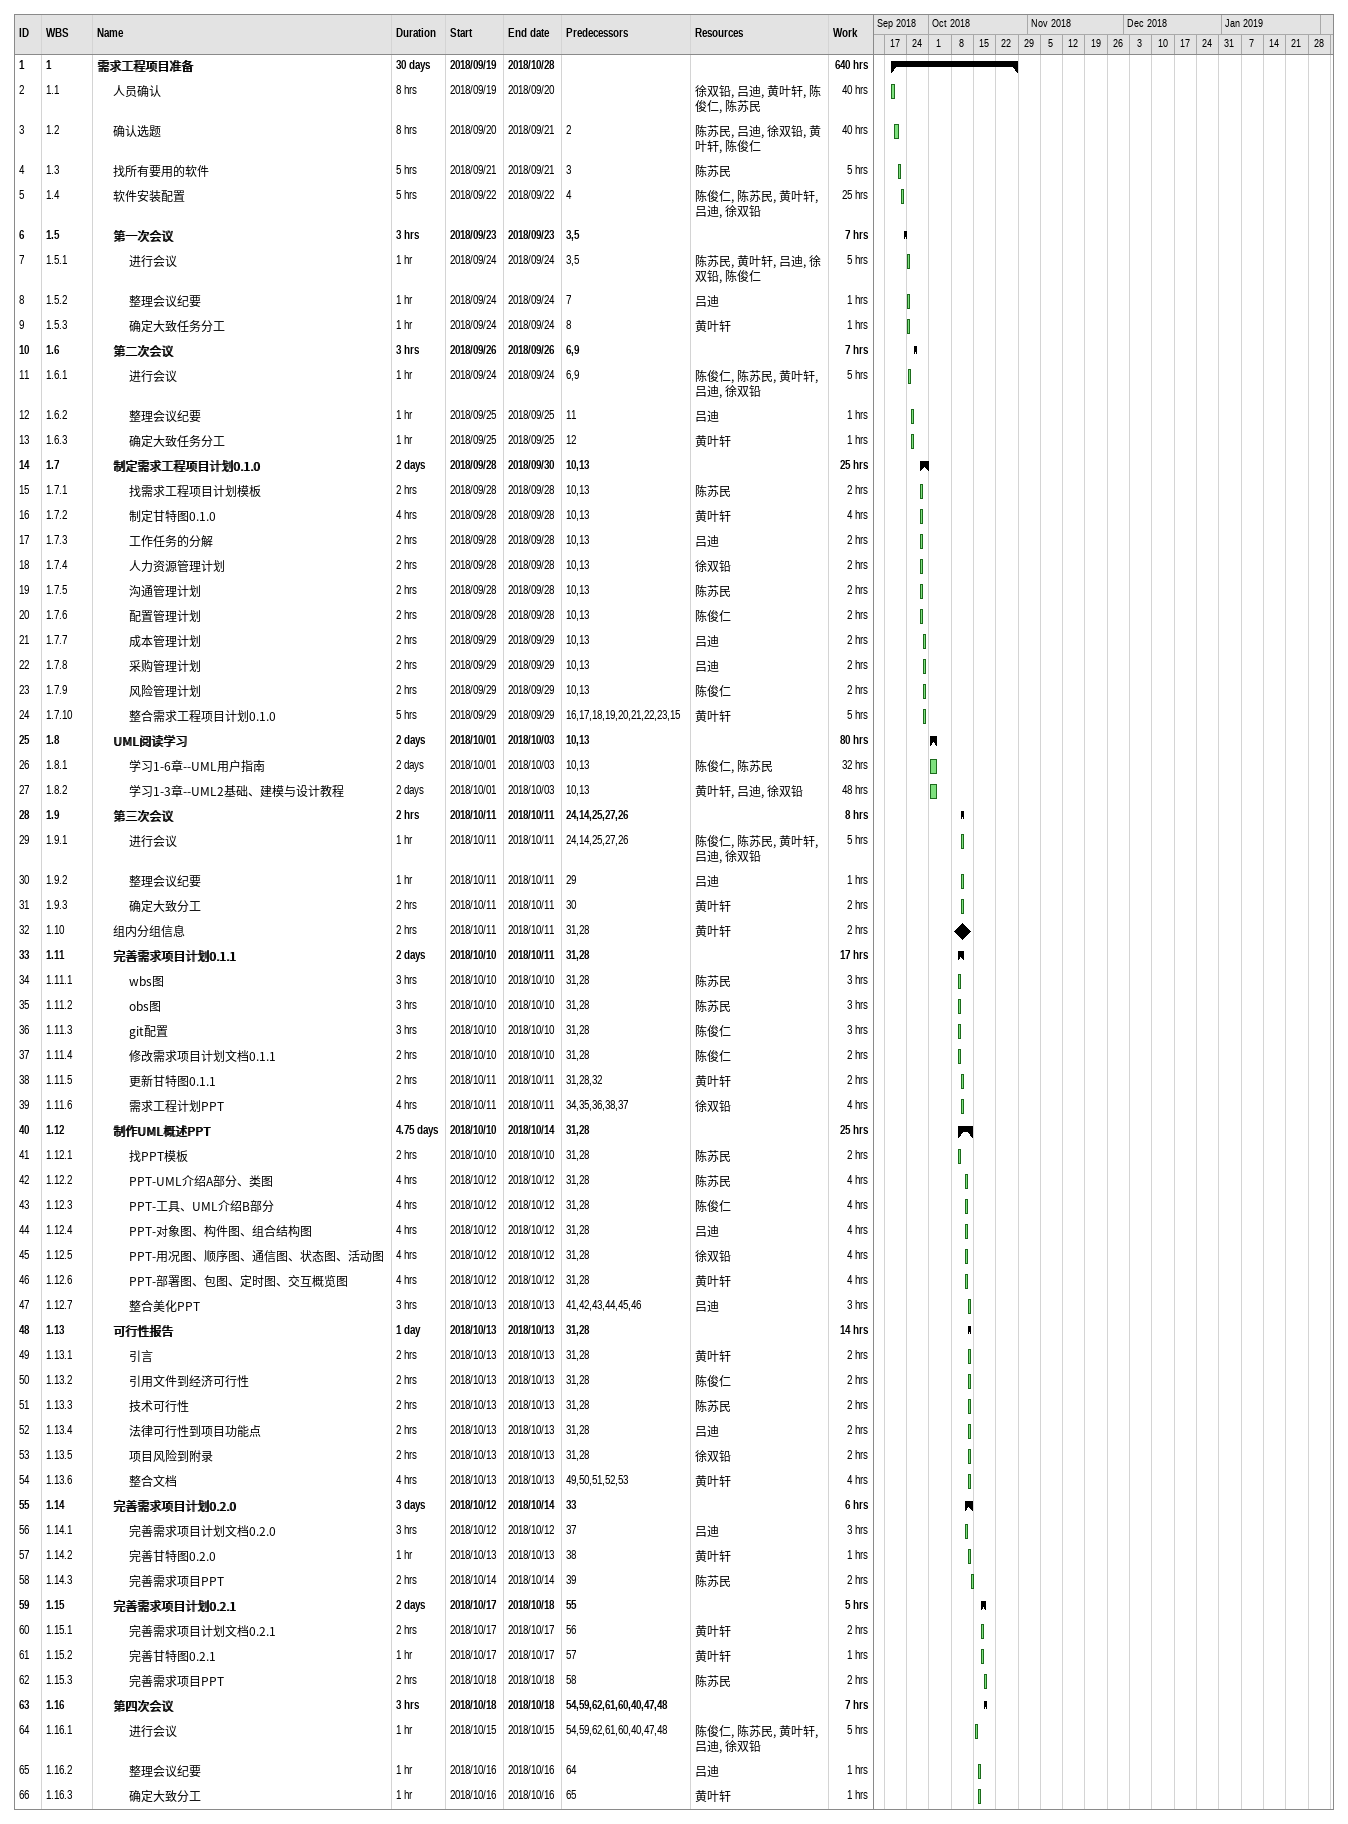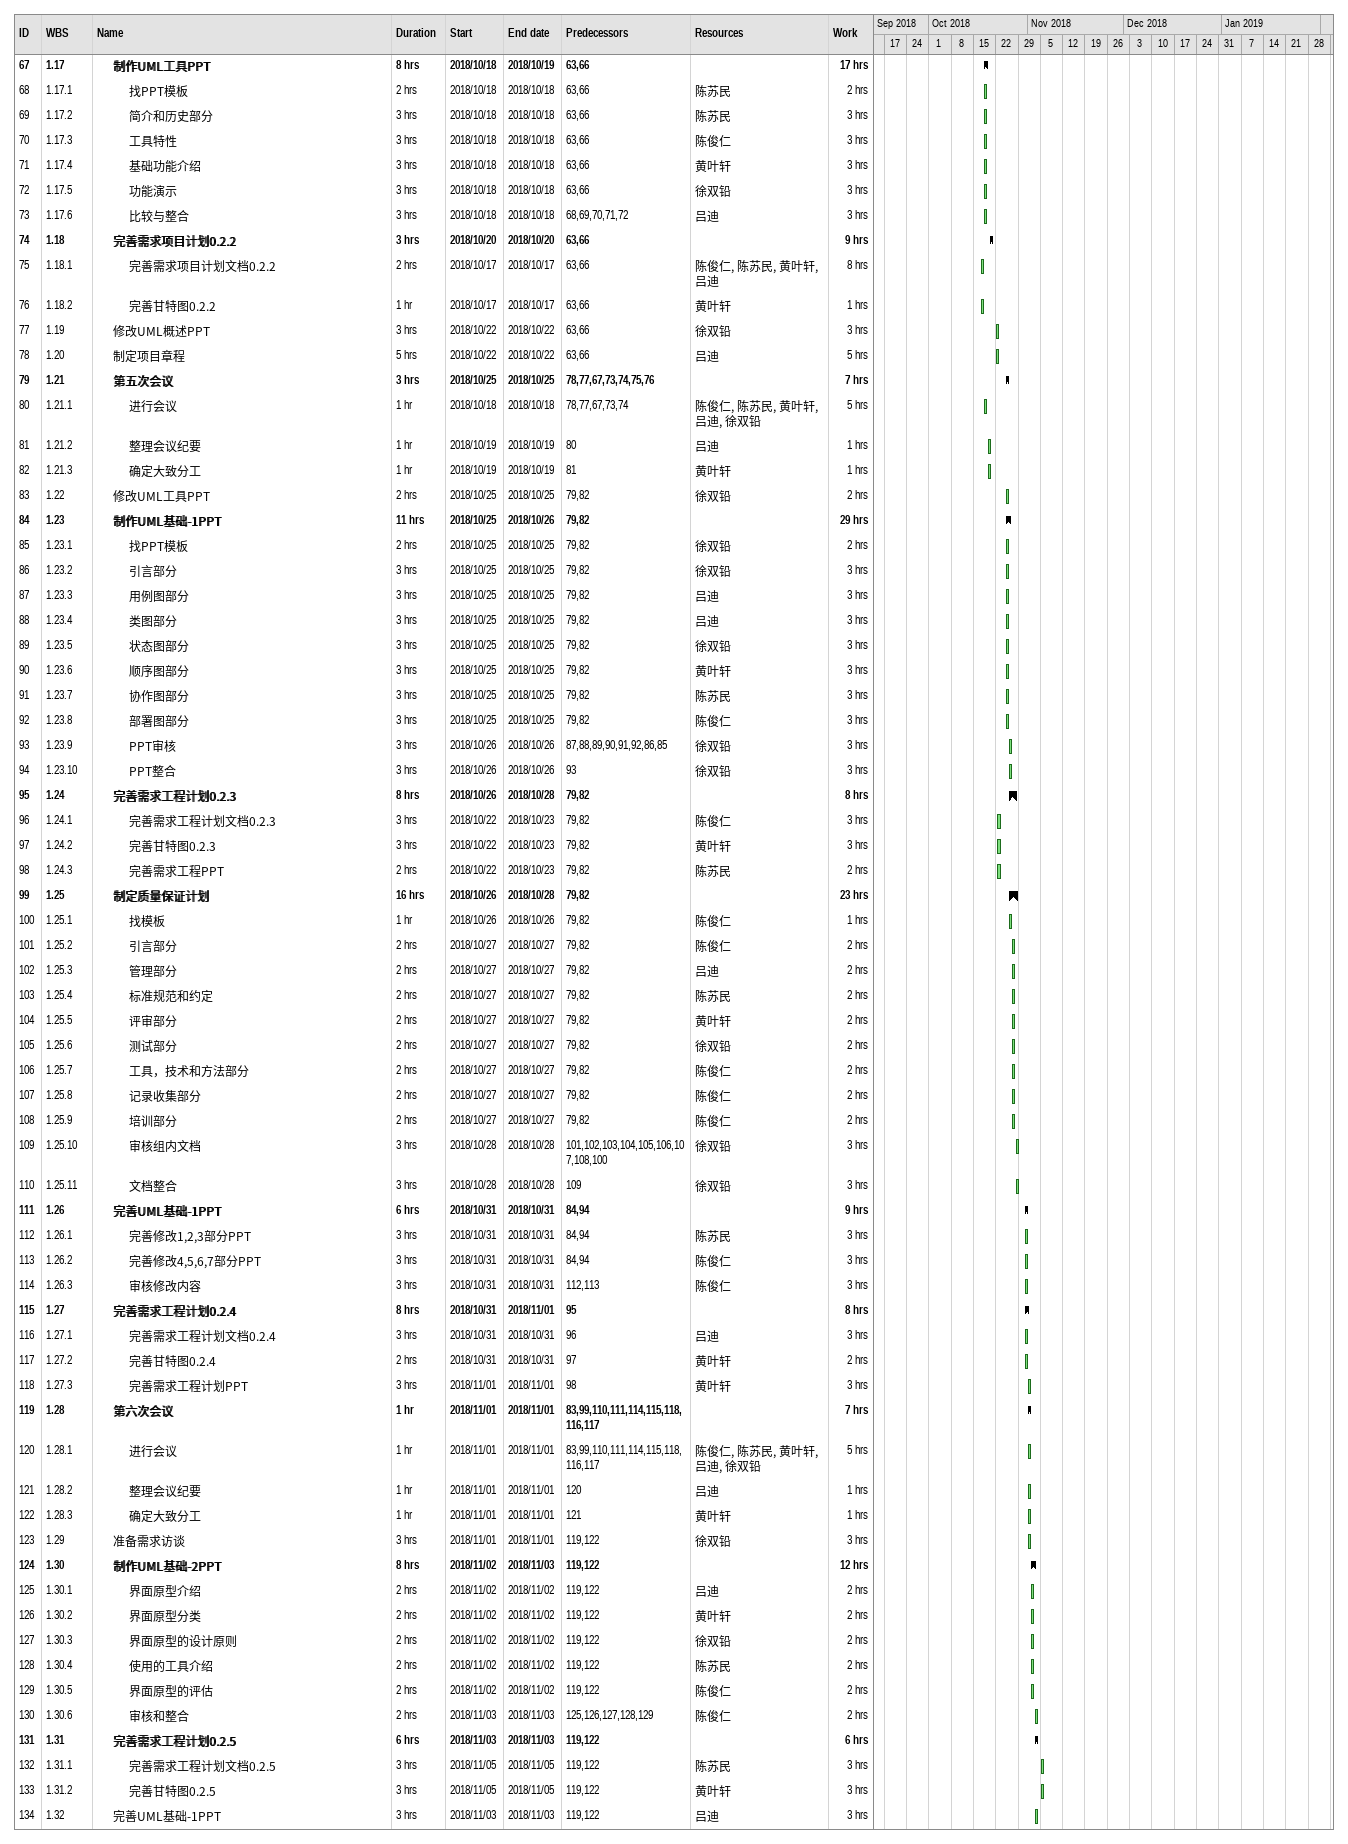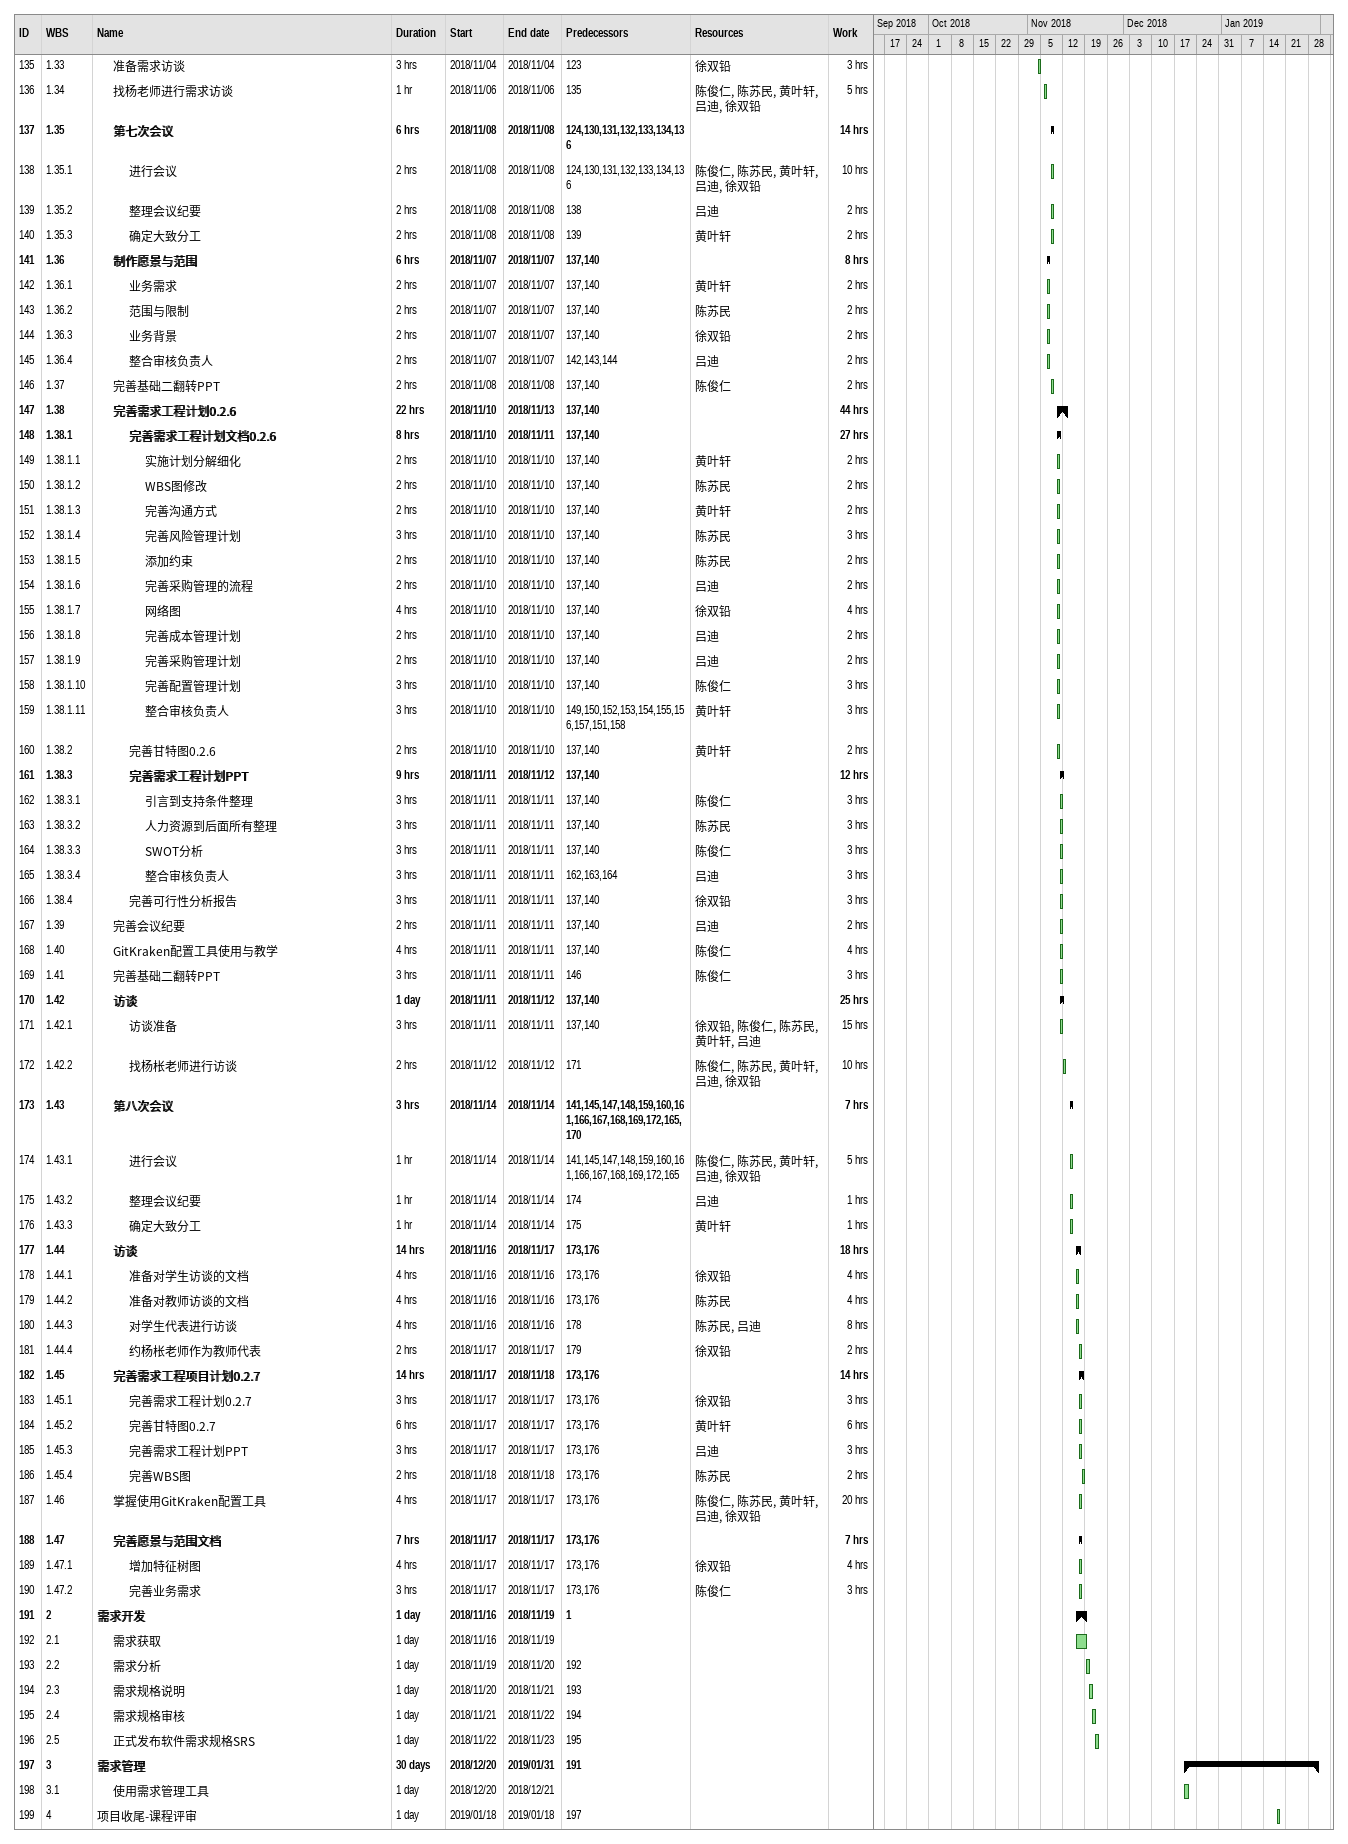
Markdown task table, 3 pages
| ID | WBS | Task | Duration | Start | Finish | Predecessors | Resources | Work (h) |
|---|---|---|---|---|---|---|---|---|
| 1 | 1 | **需求工程项目准备** | 30d | 2018-09-19 | 2018-10-28 |  |  | 640 |
| 2 | 1.1 | 人员确认 | 8h | 2018-09-19 | 2018-09-20 |  | 徐双铅, 吕迪, 黄叶轩, 陈俊仁, 陈苏民 | 40 |
| 3 | 1.2 | 确认选题 | 8h | 2018-09-20 | 2018-09-21 | 2 | 陈苏民, 吕迪, 徐双铅, 黄叶轩, 陈俊仁 | 40 |
| 4 | 1.3 | 找所有要用的软件 | 5h | 2018-09-21 | 2018-09-21 | 3 | 陈苏民 | 5 |
| 5 | 1.4 | 软件安装配置 | 5h | 2018-09-22 | 2018-09-22 | 4 | 陈俊仁, 陈苏民, 黄叶轩, 吕迪, 徐双铅 | 25 |
| 6 | 1.5 | **第一次会议** | 3h | 2018-09-23 | 2018-09-23 | 3, 5 |  | 7 |
| 7 | 1.5.1 | 进行会议 | 1h | 2018-09-24 | 2018-09-24 | 3, 5 | 陈苏民, 黄叶轩, 吕迪, 徐双铅, 陈俊仁 | 5 |
| 8 | 1.5.2 | 整理会议纪要 | 1h | 2018-09-24 | 2018-09-24 | 7 | 吕迪 | 1 |
| 9 | 1.5.3 | 确定大致任务分工 | 1h | 2018-09-24 | 2018-09-24 | 8 | 黄叶轩 | 1 |
| 10 | 1.6 | **第二次会议** | 3h | 2018-09-26 | 2018-09-26 | 6, 9 |  | 7 |
| 11 | 1.6.1 | 进行会议 | 1h | 2018-09-24 | 2018-09-24 | 6, 9 | 陈俊仁, 陈苏民, 黄叶轩, 吕迪, 徐双铅 | 5 |
| 12 | 1.6.2 | 整理会议纪要 | 1h | 2018-09-25 | 2018-09-25 | 11 | 吕迪 | 1 |
| 13 | 1.6.3 | 确定大致任务分工 | 1h | 2018-09-25 | 2018-09-25 | 12 | 黄叶轩 | 1 |
| 14 | 1.7 | **制定需求工程项目计划0.1.0** | 2d | 2018-09-28 | 2018-09-30 | 10, 13 |  | 25 |
| 15 | 1.7.1 | 找需求工程项目计划模板 | 2h | 2018-09-28 | 2018-09-28 | 10, 13 | 陈苏民 | 2 |
| 16 | 1.7.2 | 制定甘特图0.1.0 | 4h | 2018-09-28 | 2018-09-28 | 10, 13 | 黄叶轩 | 4 |
| 17 | 1.7.3 | 工作任务的分解 | 2h | 2018-09-28 | 2018-09-28 | 10, 13 | 吕迪 | 2 |
| 18 | 1.7.4 | 人力资源管理计划 | 2h | 2018-09-28 | 2018-09-28 | 10, 13 | 徐双铅 | 2 |
| 19 | 1.7.5 | 沟通管理计划 | 2h | 2018-09-28 | 2018-09-28 | 10, 13 | 陈苏民 | 2 |
| 20 | 1.7.6 | 配置管理计划 | 2h | 2018-09-28 | 2018-09-28 | 10, 13 | 陈俊仁 | 2 |
| 21 | 1.7.7 | 成本管理计划 | 2h | 2018-09-29 | 2018-09-29 | 10, 13 | 吕迪 | 2 |
| 22 | 1.7.8 | 采购管理计划 | 2h | 2018-09-29 | 2018-09-29 | 10, 13 | 吕迪 | 2 |
| 23 | 1.7.9 | 风险管理计划 | 2h | 2018-09-29 | 2018-09-29 | 10, 13 | 陈俊仁 | 2 |
| 24 | 1.7.10 | 整合需求工程项目计划0.1.0 | 5h | 2018-09-29 | 2018-09-29 | 16, 17, 18, 19, 20, 21, 22, 23, 15 | 黄叶轩 | 5 |
| 25 | 1.8 | **UML阅读学习** | 2d | 2018-10-01 | 2018-10-03 | 10, 13 |  | 80 |
| 26 | 1.8.1 | 学习1-6章--UML用户指南 | 2d | 2018-10-01 | 2018-10-03 | 10, 13 | 陈俊仁, 陈苏民 | 32 |
| 27 | 1.8.2 | 学习1-3章--UML2基础、建模与设计教程 | 2d | 2018-10-01 | 2018-10-03 | 10, 13 | 黄叶轩, 吕迪, 徐双铅 | 48 |
| 28 | 1.9 | **第三次会议** | 2h | 2018-10-11 | 2018-10-11 | 24, 14, 25, 27, 26 |  | 8 |
| 29 | 1.9.1 | 进行会议 | 1h | 2018-10-11 | 2018-10-11 | 24, 14, 25, 27, 26 | 陈俊仁, 陈苏民, 黄叶轩, 吕迪, 徐双铅 | 5 |
| 30 | 1.9.2 | 整理会议纪要 | 1h | 2018-10-11 | 2018-10-11 | 29 | 吕迪 | 1 |
| 31 | 1.9.3 | 确定大致分工 | 2h | 2018-10-11 | 2018-10-11 | 30 | 黄叶轩 | 2 |
| 32 | 1.10 | 组内分组信息 | 2h | 2018-10-11 | 2018-10-11 | 31, 28 | 黄叶轩 | 2 |
| 33 | 1.11 | **完善需求项目计划0.1.1** | 2d | 2018-10-10 | 2018-10-11 | 31, 28 |  | 17 |
| 34 | 1.11.1 | wbs图 | 3h | 2018-10-10 | 2018-10-10 | 31, 28 | 陈苏民 | 3 |
| 35 | 1.11.2 | obs图 | 3h | 2018-10-10 | 2018-10-10 | 31, 28 | 陈苏民 | 3 |
| 36 | 1.11.3 | git配置 | 3h | 2018-10-10 | 2018-10-10 | 31, 28 | 陈俊仁 | 3 |
| 37 | 1.11.4 | 修改需求项目计划文档0.1.1 | 2h | 2018-10-10 | 2018-10-10 | 31, 28 | 陈俊仁 | 2 |
| 38 | 1.11.5 | 更新甘特图0.1.1 | 2h | 2018-10-11 | 2018-10-11 | 31, 28, 32 | 黄叶轩 | 2 |
| 39 | 1.11.6 | 需求工程计划PPT | 4h | 2018-10-11 | 2018-10-11 | 34, 35, 36, 38, 37 | 徐双铅 | 4 |
| 40 | 1.12 | **制作UML概述PPT** | 4.75d | 2018-10-10 | 2018-10-14 | 31, 28 |  | 25 |
| 41 | 1.12.1 | 找PPT模板 | 2h | 2018-10-10 | 2018-10-10 | 31, 28 | 陈苏民 | 2 |
| 42 | 1.12.2 | PPT-UML介绍A部分、类图 | 4h | 2018-10-12 | 2018-10-12 | 31, 28 | 陈苏民 | 4 |
| 43 | 1.12.3 | PPT-工具、UML介绍B部分 | 4h | 2018-10-12 | 2018-10-12 | 31, 28 | 陈俊仁 | 4 |
| 44 | 1.12.4 | PPT-对象图、构件图、组合结构图 | 4h | 2018-10-12 | 2018-10-12 | 31, 28 | 吕迪 | 4 |
| 45 | 1.12.5 | PPT-用况图、顺序图、通信图、状态图、活动图 | 4h | 2018-10-12 | 2018-10-12 | 31, 28 | 徐双铅 | 4 |
| 46 | 1.12.6 | PPT-部署图、包图、定时图、交互概览图 | 4h | 2018-10-12 | 2018-10-12 | 31, 28 | 黄叶轩 | 4 |
| 47 | 1.12.7 | 整合美化PPT | 3h | 2018-10-13 | 2018-10-13 | 41, 42, 43, 44, 45, 46 | 吕迪 | 3 |
| 48 | 1.13 | **可行性报告** | 1d | 2018-10-13 | 2018-10-13 | 31, 28 |  | 14 |
| 49 | 1.13.1 | 引言 | 2h | 2018-10-13 | 2018-10-13 | 31, 28 | 黄叶轩 | 2 |
| 50 | 1.13.2 | 引用文件到经济可行性 | 2h | 2018-10-13 | 2018-10-13 | 31, 28 | 陈俊仁 | 2 |
| 51 | 1.13.3 | 技术可行性 | 2h | 2018-10-13 | 2018-10-13 | 31, 28 | 陈苏民 | 2 |
| 52 | 1.13.4 | 法律可行性到项目功能点 | 2h | 2018-10-13 | 2018-10-13 | 31, 28 | 吕迪 | 2 |
| 53 | 1.13.5 | 项目风险到附录 | 2h | 2018-10-13 | 2018-10-13 | 31, 28 | 徐双铅 | 2 |
| 54 | 1.13.6 | 整合文档 | 4h | 2018-10-13 | 2018-10-13 | 49, 50, 51, 52, 53 | 黄叶轩 | 4 |
| 55 | 1.14 | **完善需求项目计划0.2.0** | 3d | 2018-10-12 | 2018-10-14 | 33 |  | 6 |
| 56 | 1.14.1 | 完善需求项目计划文档0.2.0 | 3h | 2018-10-12 | 2018-10-12 | 37 | 吕迪 | 3 |
| 57 | 1.14.2 | 完善甘特图0.2.0 | 1h | 2018-10-13 | 2018-10-13 | 38 | 黄叶轩 | 1 |
| 58 | 1.14.3 | 完善需求项目PPT | 2h | 2018-10-14 | 2018-10-14 | 39 | 陈苏民 | 2 |
| 59 | 1.15 | **完善需求项目计划0.2.1** | 2d | 2018-10-17 | 2018-10-18 | 55 |  | 5 |
| 60 | 1.15.1 | 完善需求项目计划文档0.2.1 | 2h | 2018-10-17 | 2018-10-17 | 56 | 黄叶轩 | 2 |
| 61 | 1.15.2 | 完善甘特图0.2.1 | 1h | 2018-10-17 | 2018-10-17 | 57 | 黄叶轩 | 1 |
| 62 | 1.15.3 | 完善需求项目PPT | 2h | 2018-10-18 | 2018-10-18 | 58 | 陈苏民 | 2 |
| 63 | 1.16 | **第四次会议** | 3h | 2018-10-18 | 2018-10-18 | 54, 59, 62, 61, 60, 40, 47, 48 |  | 7 |
| 64 | 1.16.1 | 进行会议 | 1h | 2018-10-15 | 2018-10-15 | 54, 59, 62, 61, 60, 40, 47, 48 | 陈俊仁, 陈苏民, 黄叶轩, 吕迪, 徐双铅 | 5 |
| 65 | 1.16.2 | 整理会议纪要 | 1h | 2018-10-16 | 2018-10-16 | 64 | 吕迪 | 1 |
| 66 | 1.16.3 | 确定大致分工 | 1h | 2018-10-16 | 2018-10-16 | 65 | 黄叶轩 | 1 |
| 67 | 1.17 | **制作UML工具PPT** | 8h | 2018-10-18 | 2018-10-19 | 63, 66 |  | 17 |
| 68 | 1.17.1 | 找PPT模板 | 2h | 2018-10-18 | 2018-10-18 | 63, 66 | 陈苏民 | 2 |
| 69 | 1.17.2 | 简介和历史部分 | 3h | 2018-10-18 | 2018-10-18 | 63, 66 | 陈苏民 | 3 |
| 70 | 1.17.3 | 工具特性 | 3h | 2018-10-18 | 2018-10-18 | 63, 66 | 陈俊仁 | 3 |
| 71 | 1.17.4 | 基础功能介绍 | 3h | 2018-10-18 | 2018-10-18 | 63, 66 | 黄叶轩 | 3 |
| 72 | 1.17.5 | 功能演示 | 3h | 2018-10-18 | 2018-10-18 | 63, 66 | 徐双铅 | 3 |
| 73 | 1.17.6 | 比较与整合 | 3h | 2018-10-18 | 2018-10-18 | 68, 69, 70, 71, 72 | 吕迪 | 3 |
| 74 | 1.18 | **完善需求项目计划0.2.2** | 3h | 2018-10-20 | 2018-10-20 | 63, 66 |  | 9 |
| 75 | 1.18.1 | 完善需求项目计划文档0.2.2 | 2h | 2018-10-17 | 2018-10-17 | 63, 66 | 陈俊仁, 陈苏民, 黄叶轩, 吕迪 | 8 |
| 76 | 1.18.2 | 完善甘特图0.2.2 | 1h | 2018-10-17 | 2018-10-17 | 63, 66 | 黄叶轩 | 1 |
| 77 | 1.19 | 修改UML概述PPT | 3h | 2018-10-22 | 2018-10-22 | 63, 66 | 徐双铅 | 3 |
| 78 | 1.20 | 制定项目章程 | 5h | 2018-10-22 | 2018-10-22 | 63, 66 | 吕迪 | 5 |
| 79 | 1.21 | **第五次会议** | 3h | 2018-10-25 | 2018-10-25 | 78, 77, 67, 73, 74, 75, 76 |  | 7 |
| 80 | 1.21.1 | 进行会议 | 1h | 2018-10-18 | 2018-10-18 | 78, 77, 67, 73, 74 | 陈俊仁, 陈苏民, 黄叶轩, 吕迪, 徐双铅 | 5 |
| 81 | 1.21.2 | 整理会议纪要 | 1h | 2018-10-19 | 2018-10-19 | 80 | 吕迪 | 1 |
| 82 | 1.21.3 | 确定大致分工 | 1h | 2018-10-19 | 2018-10-19 | 81 | 黄叶轩 | 1 |
| 83 | 1.22 | 修改UML工具PPT | 2h | 2018-10-25 | 2018-10-25 | 79, 82 | 徐双铅 | 2 |
| 84 | 1.23 | **制作UML基础-1PPT** | 11h | 2018-10-25 | 2018-10-26 | 79, 82 |  | 29 |
| 85 | 1.23.1 | 找PPT模板 | 2h | 2018-10-25 | 2018-10-25 | 79, 82 | 徐双铅 | 2 |
| 86 | 1.23.2 | 引言部分 | 3h | 2018-10-25 | 2018-10-25 | 79, 82 | 徐双铅 | 3 |
| 87 | 1.23.3 | 用例图部分 | 3h | 2018-10-25 | 2018-10-25 | 79, 82 | 吕迪 | 3 |
| 88 | 1.23.4 | 类图部分 | 3h | 2018-10-25 | 2018-10-25 | 79, 82 | 吕迪 | 3 |
| 89 | 1.23.5 | 状态图部分 | 3h | 2018-10-25 | 2018-10-25 | 79, 82 | 徐双铅 | 3 |
| 90 | 1.23.6 | 顺序图部分 | 3h | 2018-10-25 | 2018-10-25 | 79, 82 | 黄叶轩 | 3 |
| 91 | 1.23.7 | 协作图部分 | 3h | 2018-10-25 | 2018-10-25 | 79, 82 | 陈苏民 | 3 |
| 92 | 1.23.8 | 部署图部分 | 3h | 2018-10-25 | 2018-10-25 | 79, 82 | 陈俊仁 | 3 |
| 93 | 1.23.9 | PPT审核 | 3h | 2018-10-26 | 2018-10-26 | 87, 88, 89, 90, 91, 92, 86, 85 | 徐双铅 | 3 |
| 94 | 1.23.10 | PPT整合 | 3h | 2018-10-26 | 2018-10-26 | 93 | 徐双铅 | 3 |
| 95 | 1.24 | **完善需求工程计划0.2.3** | 8h | 2018-10-26 | 2018-10-28 | 79, 82 |  | 8 |
| 96 | 1.24.1 | 完善需求工程计划文档0.2.3 | 3h | 2018-10-22 | 2018-10-23 | 79, 82 | 陈俊仁 | 3 |
| 97 | 1.24.2 | 完善甘特图0.2.3 | 3h | 2018-10-22 | 2018-10-23 | 79, 82 | 黄叶轩 | 3 |
| 98 | 1.24.3 | 完善需求工程PPT | 2h | 2018-10-22 | 2018-10-23 | 79, 82 | 陈苏民 | 2 |
| 99 | 1.25 | **制定质量保证计划** | 16h | 2018-10-26 | 2018-10-28 | 79, 82 |  | 23 |
| 100 | 1.25.1 | 找模板 | 1h | 2018-10-26 | 2018-10-26 | 79, 82 | 陈俊仁 | 1 |
| 101 | 1.25.2 | 引言部分 | 2h | 2018-10-27 | 2018-10-27 | 79, 82 | 陈俊仁 | 2 |
| 102 | 1.25.3 | 管理部分 | 2h | 2018-10-27 | 2018-10-27 | 79, 82 | 吕迪 | 2 |
| 103 | 1.25.4 | 标准规范和约定 | 2h | 2018-10-27 | 2018-10-27 | 79, 82 | 陈苏民 | 2 |
| 104 | 1.25.5 | 评审部分 | 2h | 2018-10-27 | 2018-10-27 | 79, 82 | 黄叶轩 | 2 |
| 105 | 1.25.6 | 测试部分 | 2h | 2018-10-27 | 2018-10-27 | 79, 82 | 徐双铅 | 2 |
| 106 | 1.25.7 | 工具，技术和方法部分 | 2h | 2018-10-27 | 2018-10-27 | 79, 82 | 陈俊仁 | 2 |
| 107 | 1.25.8 | 记录收集部分 | 2h | 2018-10-27 | 2018-10-27 | 79, 82 | 陈俊仁 | 2 |
| 108 | 1.25.9 | 培训部分 | 2h | 2018-10-27 | 2018-10-27 | 79, 82 | 陈俊仁 | 2 |
| 109 | 1.25.10 | 审核组内文档 | 3h | 2018-10-28 | 2018-10-28 | 101, 102, 103, 104, 105, 106, 107, 108, 100 | 徐双铅 | 3 |
| 110 | 1.25.11 | 文档整合 | 3h | 2018-10-28 | 2018-10-28 | 109 | 徐双铅 | 3 |
| 111 | 1.26 | **完善UML基础-1PPT** | 6h | 2018-10-31 | 2018-10-31 | 84, 94 |  | 9 |
| 112 | 1.26.1 | 完善修改1,2,3部分PPT | 3h | 2018-10-31 | 2018-10-31 | 84, 94 | 陈苏民 | 3 |
| 113 | 1.26.2 | 完善修改4,5,6,7部分PPT | 3h | 2018-10-31 | 2018-10-31 | 84, 94 | 陈俊仁 | 3 |
| 114 | 1.26.3 | 审核修改内容 | 3h | 2018-10-31 | 2018-10-31 | 112, 113 | 陈俊仁 | 3 |
| 115 | 1.27 | **完善需求工程计划0.2.4** | 8h | 2018-10-31 | 2018-11-01 | 95 |  | 8 |
| 116 | 1.27.1 | 完善需求工程计划文档0.2.4 | 3h | 2018-10-31 | 2018-10-31 | 96 | 吕迪 | 3 |
| 117 | 1.27.2 | 完善甘特图0.2.4 | 2h | 2018-10-31 | 2018-10-31 | 97 | 黄叶轩 | 2 |
| 118 | 1.27.3 | 完善需求工程计划PPT | 3h | 2018-11-01 | 2018-11-01 | 98 | 黄叶轩 | 3 |
| 119 | 1.28 | **第六次会议** | 1h | 2018-11-01 | 2018-11-01 | 83, 99, 110, 111, 114, 115, 118, 116, 117 |  | 7 |
| 120 | 1.28.1 | 进行会议 | 1h | 2018-11-01 | 2018-11-01 | 83, 99, 110, 111, 114, 115, 118, 116, 117 | 陈俊仁, 陈苏民, 黄叶轩, 吕迪, 徐双铅 | 5 |
| 121 | 1.28.2 | 整理会议纪要 | 1h | 2018-11-01 | 2018-11-01 | 120 | 吕迪 | 1 |
| 122 | 1.28.3 | 确定大致分工 | 1h | 2018-11-01 | 2018-11-01 | 121 | 黄叶轩 | 1 |
| 123 | 1.29 | 准备需求访谈 | 3h | 2018-11-01 | 2018-11-01 | 119, 122 | 徐双铅 | 3 |
| 124 | 1.30 | **制作UML基础-2PPT** | 8h | 2018-11-02 | 2018-11-03 | 119, 122 |  | 12 |
| 125 | 1.30.1 | 界面原型介绍 | 2h | 2018-11-02 | 2018-11-02 | 119, 122 | 吕迪 | 2 |
| 126 | 1.30.2 | 界面原型分类 | 2h | 2018-11-02 | 2018-11-02 | 119, 122 | 黄叶轩 | 2 |
| 127 | 1.30.3 | 界面原型的设计原则 | 2h | 2018-11-02 | 2018-11-02 | 119, 122 | 徐双铅 | 2 |
| 128 | 1.30.4 | 使用的工具介绍 | 2h | 2018-11-02 | 2018-11-02 | 119, 122 | 陈苏民 | 2 |
| 129 | 1.30.5 | 界面原型的评估 | 2h | 2018-11-02 | 2018-11-02 | 119, 122 | 陈俊仁 | 2 |
| 130 | 1.30.6 | 审核和整合 | 2h | 2018-11-03 | 2018-11-03 | 125, 126, 127, 128, 129 | 陈俊仁 | 2 |
| 131 | 1.31 | **完善需求工程计划0.2.5** | 6h | 2018-11-03 | 2018-11-03 | 119, 122 |  | 6 |
| 132 | 1.31.1 | 完善需求工程计划文档0.2.5 | 3h | 2018-11-05 | 2018-11-05 | 119, 122 | 陈苏民 | 3 |
| 133 | 1.31.2 | 完善甘特图0.2.5 | 3h | 2018-11-05 | 2018-11-05 | 119, 122 | 黄叶轩 | 3 |
| 134 | 1.32 | 完善UML基础-1PPT | 3h | 2018-11-03 | 2018-11-03 | 119, 122 | 吕迪 | 3 |
| 135 | 1.33 | 准备需求访谈 | 3h | 2018-11-04 | 2018-11-04 | 123 | 徐双铅 | 3 |
| 136 | 1.34 | 找杨老师进行需求访谈 | 1h | 2018-11-06 | 2018-11-06 | 135 | 陈俊仁, 陈苏民, 黄叶轩, 吕迪, 徐双铅 | 5 |
| 137 | 1.35 | **第七次会议** | 6h | 2018-11-08 | 2018-11-08 | 124, 130, 131, 132, 133, 134, 136 |  | 14 |
| 138 | 1.35.1 | 进行会议 | 2h | 2018-11-08 | 2018-11-08 | 124, 130, 131, 132, 133, 134, 136 | 陈俊仁, 陈苏民, 黄叶轩, 吕迪, 徐双铅 | 10 |
| 139 | 1.35.2 | 整理会议纪要 | 2h | 2018-11-08 | 2018-11-08 | 138 | 吕迪 | 2 |
| 140 | 1.35.3 | 确定大致分工 | 2h | 2018-11-08 | 2018-11-08 | 139 | 黄叶轩 | 2 |
| 141 | 1.36 | **制作愿景与范围** | 6h | 2018-11-07 | 2018-11-07 | 137, 140 |  | 8 |
| 142 | 1.36.1 | 业务需求 | 2h | 2018-11-07 | 2018-11-07 | 137, 140 | 黄叶轩 | 2 |
| 143 | 1.36.2 | 范围与限制 | 2h | 2018-11-07 | 2018-11-07 | 137, 140 | 陈苏民 | 2 |
| 144 | 1.36.3 | 业务背景 | 2h | 2018-11-07 | 2018-11-07 | 137, 140 | 徐双铅 | 2 |
| 145 | 1.36.4 | 整合审核负责人 | 2h | 2018-11-07 | 2018-11-07 | 142, 143, 144 | 吕迪 | 2 |
| 146 | 1.37 | 完善基础二翻转PPT | 2h | 2018-11-08 | 2018-11-08 | 137, 140 | 陈俊仁 | 2 |
| 147 | 1.38 | **完善需求工程计划0.2.6** | 22h | 2018-11-10 | 2018-11-13 | 137, 140 |  | 44 |
| 148 | 1.38.1 | **完善需求工程计划文档0.2.6** | 8h | 2018-11-10 | 2018-11-11 | 137, 140 |  | 27 |
| 149 | 1.38.1.1 | 实施计划分解细化 | 2h | 2018-11-10 | 2018-11-10 | 137, 140 | 黄叶轩 | 2 |
| 150 | 1.38.1.2 | WBS图修改 | 2h | 2018-11-10 | 2018-11-10 | 137, 140 | 陈苏民 | 2 |
| 151 | 1.38.1.3 | 完善沟通方式 | 2h | 2018-11-10 | 2018-11-10 | 137, 140 | 黄叶轩 | 2 |
| 152 | 1.38.1.4 | 完善风险管理计划 | 3h | 2018-11-10 | 2018-11-10 | 137, 140 | 陈苏民 | 3 |
| 153 | 1.38.1.5 | 添加约束 | 2h | 2018-11-10 | 2018-11-10 | 137, 140 | 陈苏民 | 2 |
| 154 | 1.38.1.6 | 完善采购管理的流程 | 2h | 2018-11-10 | 2018-11-10 | 137, 140 | 吕迪 | 2 |
| 155 | 1.38.1.7 | 网络图 | 4h | 2018-11-10 | 2018-11-10 | 137, 140 | 徐双铅 | 4 |
| 156 | 1.38.1.8 | 完善成本管理计划 | 2h | 2018-11-10 | 2018-11-10 | 137, 140 | 吕迪 | 2 |
| 157 | 1.38.1.9 | 完善采购管理计划 | 2h | 2018-11-10 | 2018-11-10 | 137, 140 | 吕迪 | 2 |
| 158 | 1.38.1.10 | 完善配置管理计划 | 3h | 2018-11-10 | 2018-11-10 | 137, 140 | 陈俊仁 | 3 |
| 159 | 1.38.1.11 | 整合审核负责人 | 3h | 2018-11-10 | 2018-11-10 | 149, 150, 152, 153, 154, 155, 156, 157, 151, 158 | 黄叶轩 | 3 |
| 160 | 1.38.2 | 完善甘特图0.2.6 | 2h | 2018-11-10 | 2018-11-10 | 137, 140 | 黄叶轩 | 2 |
| 161 | 1.38.3 | **完善需求工程计划PPT** | 9h | 2018-11-11 | 2018-11-12 | 137, 140 |  | 12 |
| 162 | 1.38.3.1 | 引言到支持条件整理 | 3h | 2018-11-11 | 2018-11-11 | 137, 140 | 陈俊仁 | 3 |
| 163 | 1.38.3.2 | 人力资源到后面所有整理 | 3h | 2018-11-11 | 2018-11-11 | 137, 140 | 陈苏民 | 3 |
| 164 | 1.38.3.3 | SWOT分析 | 3h | 2018-11-11 | 2018-11-11 | 137, 140 | 陈俊仁 | 3 |
| 165 | 1.38.3.4 | 整合审核负责人 | 3h | 2018-11-11 | 2018-11-11 | 162, 163, 164 | 吕迪 | 3 |
| 166 | 1.38.4 | 完善可行性分析报告 | 3h | 2018-11-11 | 2018-11-11 | 137, 140 | 徐双铅 | 3 |
| 167 | 1.39 | 完善会议纪要 | 2h | 2018-11-11 | 2018-11-11 | 137, 140 | 吕迪 | 2 |
| 168 | 1.40 | GitKraken配置工具使用与教学 | 4h | 2018-11-11 | 2018-11-11 | 137, 140 | 陈俊仁 | 4 |
| 169 | 1.41 | 完善基础二翻转PPT | 3h | 2018-11-11 | 2018-11-11 | 146 | 陈俊仁 | 3 |
| 170 | 1.42 | **访谈** | 1d | 2018-11-11 | 2018-11-12 | 137, 140 |  | 25 |
| 171 | 1.42.1 | 访谈准备 | 3h | 2018-11-11 | 2018-11-11 | 137, 140 | 徐双铅, 陈俊仁, 陈苏民, 黄叶轩, 吕迪 | 15 |
| 172 | 1.42.2 | 找杨枨老师进行访谈 | 2h | 2018-11-12 | 2018-11-12 | 171 | 陈俊仁, 陈苏民, 黄叶轩, 吕迪, 徐双铅 | 10 |
| 173 | 1.43 | **第八次会议** | 3h | 2018-11-14 | 2018-11-14 | 141, 145, 147, 148, 159, 160, 161, 166, 167, 168, 169, 172, 165, 170 |  | 7 |
| 174 | 1.43.1 | 进行会议 | 1h | 2018-11-14 | 2018-11-14 | 141, 145, 147, 148, 159, 160, 161, 166, 167, 168, 169, 172, 165 | 陈俊仁, 陈苏民, 黄叶轩, 吕迪, 徐双铅 | 5 |
| 175 | 1.43.2 | 整理会议纪要 | 1h | 2018-11-14 | 2018-11-14 | 174 | 吕迪 | 1 |
| 176 | 1.43.3 | 确定大致分工 | 1h | 2018-11-14 | 2018-11-14 | 175 | 黄叶轩 | 1 |
| 177 | 1.44 | **访谈** | 14h | 2018-11-16 | 2018-11-17 | 173, 176 |  | 18 |
| 178 | 1.44.1 | 准备对学生访谈的文档 | 4h | 2018-11-16 | 2018-11-16 | 173, 176 | 徐双铅 | 4 |
| 179 | 1.44.2 | 准备对教师访谈的文档 | 4h | 2018-11-16 | 2018-11-16 | 173, 176 | 陈苏民 | 4 |
| 180 | 1.44.3 | 对学生代表进行访谈 | 4h | 2018-11-16 | 2018-11-16 | 178 | 陈苏民, 吕迪 | 8 |
| 181 | 1.44.4 | 约杨枨老师作为教师代表 | 2h | 2018-11-17 | 2018-11-17 | 179 | 徐双铅 | 2 |
| 182 | 1.45 | **完善需求工程项目计划0.2.7** | 14h | 2018-11-17 | 2018-11-18 | 173, 176 |  | 14 |
| 183 | 1.45.1 | 完善需求工程计划0.2.7 | 3h | 2018-11-17 | 2018-11-17 | 173, 176 | 徐双铅 | 3 |
| 184 | 1.45.2 | 完善甘特图0.2.7 | 6h | 2018-11-17 | 2018-11-17 | 173, 176 | 黄叶轩 | 6 |
| 185 | 1.45.3 | 完善需求工程计划PPT | 3h | 2018-11-17 | 2018-11-17 | 173, 176 | 吕迪 | 3 |
| 186 | 1.45.4 | 完善WBS图 | 2h | 2018-11-18 | 2018-11-18 | 173, 176 | 陈苏民 | 2 |
| 187 | 1.46 | 掌握使用GitKraken配置工具 | 4h | 2018-11-17 | 2018-11-17 | 173, 176 | 陈俊仁, 陈苏民, 黄叶轩, 吕迪, 徐双铅 | 20 |
| 188 | 1.47 | **完善愿景与范围文档** | 7h | 2018-11-17 | 2018-11-17 | 173, 176 |  | 7 |
| 189 | 1.47.1 | 增加特征树图 | 4h | 2018-11-17 | 2018-11-17 | 173, 176 | 徐双铅 | 4 |
| 190 | 1.47.2 | 完善业务需求 | 3h | 2018-11-17 | 2018-11-17 | 173, 176 | 陈俊仁 | 3 |
| 191 | 2 | **需求开发** | 1d | 2018-11-16 | 2018-11-19 | 1 |  |  |
| 192 | 2.1 | 需求获取 | 1d | 2018-11-16 | 2018-11-19 |  |  |  |
| 193 | 2.2 | 需求分析 | 1d | 2018-11-19 | 2018-11-20 | 192 |  |  |
| 194 | 2.3 | 需求规格说明 | 1d | 2018-11-20 | 2018-11-21 | 193 |  |  |
| 195 | 2.4 | 需求规格审核 | 1d | 2018-11-21 | 2018-11-22 | 194 |  |  |
| 196 | 2.5 | 正式发布软件需求规格SRS | 1d | 2018-11-22 | 2018-11-23 | 195 |  |  |
| 197 | 3 | **需求管理** | 30d | 2018-12-20 | 2019-01-31 | 191 |  |  |
| 198 | 3.1 | 使用需求管理工具 | 1d | 2018-12-20 | 2018-12-21 |  |  |  |
| 199 | 4 | 项目收尾-课程评审 | 1d | 2019-01-18 | 2019-01-18 | 197 |  |  |
